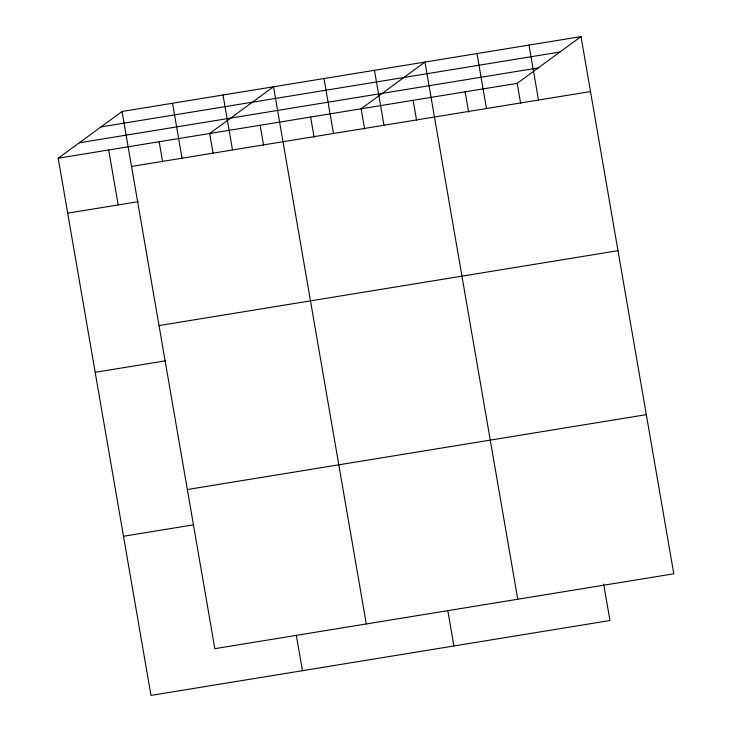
<?xml version="1.0" encoding="UTF-8"?>
<svg xmlns="http://www.w3.org/2000/svg" width="732" height="732" viewBox="0 0 732 732"><rect width="100%" height="100%" fill="white"/><g stroke="black" fill="none" stroke-linecap="round" stroke-linejoin="round"><path stroke-width="1.1" d="M603.653 584.054L609.957 620.516L150.984 695.4L58.203 158.213L122.043 111.484L581.016 36.6L673.797 573.787L214.833 648.662L122.043 111.484M58.203 158.213L517.167 83.338L581.016 36.6M100.979 126.901L559.943 52.027M79.266 142.795L538.24 67.911M131.54 166.439L590.504 91.555M67.692 213.168L138.375 201.639M159.027 325.575L617.991 250.692M95.178 372.304L165.862 360.775M187.346 489.525L646.31 414.651M123.498 536.263L193.056 524.917M528.998 45.082L538.487 100.037M517.167 83.338L520.653 103.523M476.98 53.573L486.469 108.528M465.149 91.82L468.636 112.005M517.753 599.243L424.963 62.055L361.123 108.794L364.609 128.978M413.132 100.311L416.627 120.496M374.473 70.299L383.971 125.254M447.801 610.616L453.904 645.981M323.992 78.534L333.481 133.489M310.633 117.029L314.12 137.223M366.293 623.957L273.503 86.769L209.663 133.508L213.149 153.693M260.144 125.273L263.63 145.458M223.013 95.004L232.511 149.959M296.341 635.33L302.444 670.686M172.532 103.239L182.021 158.194M159.173 141.743L162.66 161.928M108.684 149.978L118.181 204.933"/></g></svg>
